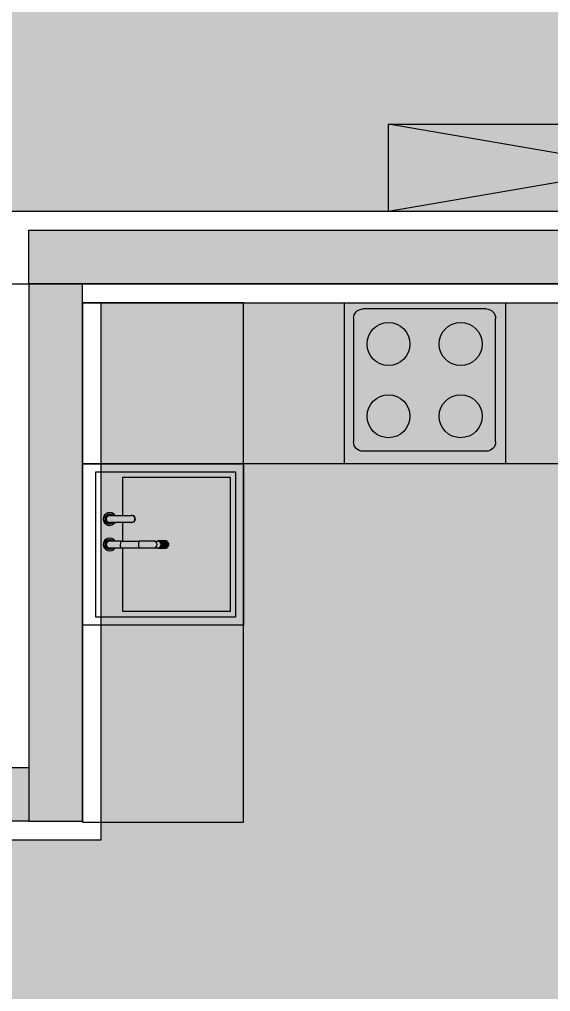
# Model space of a CAD drawing. Header units: millimetres. Extents: x 475206255 to 476720147, y 4620882299 to 4621447368.
# Drawn here: x 475236997 to 475238976, y 4621099982 to 4621103601 of the extents above; entities that cross this region are included whole.
import ezdxf

# ---------------------------------------------------------------- set-up
doc = ezdxf.new("R2010")
doc.units = ezdxf.units.MM
doc.header["$MEASUREMENT"] = 0
doc.linetypes.add('ACAD_ISO02W100', pattern=[7.5, 6, -1.5])
for name, color, linetype, lineweight in [('2D Drafting - General_Pen_No__250_Pen_No__7_Pen_No__250', 7, 'Continuous', 0), ('2D Drafting - General_Pen_No__250_Pen_No__7_Pen_No__7', 7, 'Continuous', 0), ('G-Anno-Nplt_Pen_No__151', 151, 'Continuous', 0), ('G-Anno-Nplt_Pen_No__4', 7, 'Continuous', 0), ('New_--------AVEJI_UDZRAVI_Pen_No__7', 7, 'Continuous', 0), ('New_0_Pen_No__7', 7, 'Continuous', 0), ('zoma_Pen_No__142', 142, 'Continuous', 0), ('zoma_Pen_No__5_Pen_No__5', 5, 'Continuous', 0)]:
    doc.layers.add(name, color=color, linetype=linetype, lineweight=lineweight)
doc.layers.add('New_--aveji_Pen_No__251', color=7, linetype='Continuous', lineweight=0, true_color=0x656565)
doc.layers.add('zoma', color=7, linetype='Continuous')
doc.styles.add('GENERATED_STYLE_2', font='arial.ttf')
doc.dimstyles.new('GENERATED_STYLE__3', dxfattribs={"dimtxt": 200, "dimasz": 64.421331, "dimexe": 0.18, "dimexo": 3, "dimgap": 0, "dimtad": 1, "dimtih": 1, "dimtoh": 1, "dimlfac": 0.001, "dimzin": 0, "dimdsep": 46, "dimtxsty": 'GENERATED_STYLE_2', "dimblk": 'ARROWHEAD_2', "dimblk1": 'ARROWHEAD_2', "dimblk2": 'ARROWHEAD_2', "dimcen": 0.09, "dimclrd": 142, "dimclre": 142, "dimclrt": 142, "dimadec": 0, "dimazin": 0, "dimtfac": 1, "dimtdec": 4, "dimtmove": 0, "dimatfit": 3, "dimfxl": 1, "dimtolj": 1, "dimtzin": 0, "dimarcsym": 0})
doc.dimstyles.new('GENERATED_STYLE__9', dxfattribs={"dimtxt": 200, "dimasz": 64.421331, "dimexe": 0.18, "dimexo": 3, "dimgap": 0, "dimtad": 1, "dimlfac": 0.001, "dimzin": 0, "dimdsep": 46, "dimtxsty": 'GENERATED_STYLE_2', "dimblk": 'ARROWHEAD_2', "dimblk1": 'ARROWHEAD_2', "dimblk2": 'ARROWHEAD_2', "dimcen": 0.09, "dimclrd": 142, "dimclre": 142, "dimclrt": 142, "dimadec": 0, "dimazin": 0, "dimtfac": 1, "dimtdec": 4, "dimtmove": 0, "dimatfit": 3, "dimfxl": 1, "dimtolj": 1, "dimtzin": 0, "dimarcsym": 0})

# ---------------------------------------------------------------- blocks, each defined once
blk = doc.blocks.new('*D203', base_point=(475826095.8, 4621095193.2))
at = {"layer": 'zoma_Pen_No__142', "color": 142, "linetype": 'Continuous', "lineweight": 0, "transparency": 16777216}
for p, q in [((475299428.3, 4621110216.4), (475299428.3, 4621110257.9)), ((475299491.9, 4621110216.4), (475299364.8, 4621110216.4)), ((475299470.7, 4621110192), (475299386, 4621110240.9)), ((475299428.3, 4621095016.4), (475299428.3, 4621110216.4)), ((475299491.9, 4621095016.4), (475299364.8, 4621095016.4)), ((475299386, 4621095040.9), (475299470.7, 4621094992)), ((475299428.3, 4621094975), (475299428.3, 4621095016.4))]:
    blk.add_line(p, q, dxfattribs=at)
at = {"layer": 'zoma_Pen_No__142', "color": 142, "lineweight": 0, "transparency": 16777216, "insert": (475299388.3, 4621102273.2), "char_height": 200, "attachment_point": 7, "rotation": 90, "style": 'GENERATED_STYLE_2'}
blk.add_mtext('\\A1;{\\pql;\\fArial|b0|i0|c204|p0;\\W1.000000;15.20}', dxfattribs=at)
blk = doc.blocks.new('ARROWHEAD_2')
at = {"color": 0, "linetype": 'Continuous', "lineweight": 0}
for p, q in [((-0.378, -0.655), (0.378, 0.655)), ((0, 0), (-1, 0))]:
    blk.add_line(p, q, dxfattribs=at)
blk = doc.blocks.new('*D207', base_point=(475826095.8, 4621095193.2))
at = {"layer": 'zoma_Pen_No__142', "color": 142, "linetype": 'Continuous', "lineweight": 0, "transparency": 16777216}
for p, q in [((475298596.8, 4621102440.9), (475298681.6, 4621102392)), ((475298702.8, 4621102416.4), (475298575.6, 4621102416.4)), ((475298639.2, 4621099816.4), (475298639.2, 4621102416.4)), ((475298596.8, 4621099840.9), (475298681.6, 4621099792)), ((475298702.8, 4621099816.4), (475298575.6, 4621099816.4))]:
    blk.add_line(p, q, dxfattribs=at)
at = {"layer": 'zoma_Pen_No__142', "color": 142, "lineweight": 0, "transparency": 16777216, "char_height": 200, "attachment_point": 7, "rotation": 90, "style": 'GENERATED_STYLE_2'}
for s, insert in [('\\A1;{\\pql;\\fArial|b0|i0|c204|p0;\\W1.000000;0.40}', (475298599.2, 4621101858.1)), ('\\A1;{\\pql;\\fArial|b0|i0|c204|p0;\\W1.000000;2.60}', (475298599.2, 4621100849.5))]:
    blk.add_mtext(s, dxfattribs=dict(at, insert=insert))
blk = doc.blocks.new('*D208', base_point=(475826095.8, 4621095193.2))
at = {"layer": 'zoma_Pen_No__142', "color": 142, "linetype": 'Continuous', "lineweight": 0, "transparency": 16777216}
for p, q in [((475298596.8, 4621102840.9), (475298681.6, 4621102792)), ((475298702.8, 4621102816.4), (475298575.6, 4621102816.4)), ((475298639.2, 4621102416.4), (475298639.2, 4621102816.4)), ((475298596.8, 4621102440.9), (475298681.6, 4621102392)), ((475298702.8, 4621102416.4), (475298575.6, 4621102416.4))]:
    blk.add_line(p, q, dxfattribs=at)
blk = doc.blocks.new('*D209', base_point=(475826095.8, 4621095193.2))
at = {"layer": 'zoma_Pen_No__142', "color": 142, "linetype": 'Continuous', "lineweight": 0, "transparency": 16777216}
for p, q in [((475298596.8, 4621103240.4), (475298681.6, 4621103191.5)), ((475298702.8, 4621103215.9), (475298575.6, 4621103215.9)), ((475298639.2, 4621102816.4), (475298639.2, 4621103215.9)), ((475298596.8, 4621102840.9), (475298681.6, 4621102792)), ((475298702.8, 4621102816.4), (475298575.6, 4621102816.4))]:
    blk.add_line(p, q, dxfattribs=at)
blk = doc.blocks.new('*D1274', base_point=(475826095.8, 4621095193.2))
at = {"layer": 'zoma_Pen_No__142', "color": 142, "linetype": 'Continuous', "lineweight": 0, "transparency": 16777216}
for p, q in [((475233619.4, 4621111169.1), (475233619.4, 4621111296.2)), ((475240119.4, 4621111169.1), (475240119.4, 4621111296.2)), ((475233643.8, 4621111275), (475233594.9, 4621111190.3)), ((475240143.8, 4621111275), (475240094.9, 4621111190.3)), ((475233619.4, 4621111232.6), (475240119.4, 4621111232.6))]:
    blk.add_line(p, q, dxfattribs=at)
at = {"layer": 'zoma_Pen_No__142', "color": 142, "lineweight": 0, "transparency": 16777216, "char_height": 200, "attachment_point": 7, "style": 'GENERATED_STYLE_2'}
for s, insert in [('\\A1;{\\pql;\\fArial|b0|i0|c204|p0;\\W1.000000;6.50}', (475236602.4, 4621111272.6)), ('\\A1;{\\pql;\\fArial|b0|i0|c204|p0;\\W1.000000;0.40}', (475239561, 4621111272.6))]:
    blk.add_mtext(s, dxfattribs=dict(at, insert=insert))
blk = doc.blocks.new('*D1332', base_point=(475826095.8, 4621095193.2))
at = {"layer": 'zoma_Pen_No__142', "color": 142, "linetype": 'Continuous', "lineweight": 0, "transparency": 16777216}
for p, q in [((475233619.4, 4621160358.8), (475233619.4, 4621160486)), ((475240119.4, 4621160358.8), (475240119.4, 4621160486)), ((475233643.8, 4621160464.8), (475233594.9, 4621160380)), ((475240143.8, 4621160464.8), (475240094.9, 4621160380)), ((475233619.4, 4621160422.4), (475240119.4, 4621160422.4))]:
    blk.add_line(p, q, dxfattribs=at)
at = {"layer": 'zoma_Pen_No__142', "color": 142, "lineweight": 0, "transparency": 16777216, "char_height": 200, "attachment_point": 7, "style": 'GENERATED_STYLE_2'}
for s, insert in [('\\A1;{\\pql;\\fArial|b0|i0|c204|p0;\\W1.000000;6.50}', (475236602.4, 4621160462.4)), ('\\A1;{\\pql;\\fArial|b0|i0|c204|p0;\\W1.000000;0.40}', (475239561, 4621160462.4))]:
    blk.add_mtext(s, dxfattribs=dict(at, insert=insert))
blk = doc.blocks.new('*D1356', base_point=(475826095.8, 4621095193.2))
at = {"layer": 'zoma_Pen_No__142', "color": 142, "linetype": 'Continuous', "lineweight": 0, "transparency": 16777216}
for p, q in [((475233643.8, 4621141919.8), (475233594.9, 4621141835.1)), ((475233619.4, 4621141813.9), (475233619.4, 4621141941)), ((475240143.8, 4621141919.8), (475240094.9, 4621141835.1)), ((475240119.4, 4621141813.9), (475240119.4, 4621141941)), ((475233619.4, 4621141877.4), (475240119.4, 4621141877.4))]:
    blk.add_line(p, q, dxfattribs=at)
at = {"layer": 'zoma_Pen_No__142', "color": 142, "lineweight": 0, "transparency": 16777216, "char_height": 200, "attachment_point": 7, "style": 'GENERATED_STYLE_2'}
for s, insert in [('\\A1;{\\pql;\\fArial|b0|i0|c204|p0;\\W1.000000;6.50}', (475236602.4, 4621141917.4)), ('\\A1;{\\pql;\\fArial|b0|i0|c204|p0;\\W1.000000;0.40}', (475239561, 4621141917.4))]:
    blk.add_mtext(s, dxfattribs=dict(at, insert=insert))
blk = doc.blocks.new('*D1391', base_point=(475826095.8, 4621095193.2))
at = {"layer": 'zoma_Pen_No__142', "color": 142, "linetype": 'Continuous', "lineweight": 0, "transparency": 16777216}
for p, q in [((475233643.8, 4621209841.4), (475233594.9, 4621209756.6)), ((475233619.4, 4621209735.5), (475233619.4, 4621209862.6)), ((475240143.8, 4621209841.4), (475240094.9, 4621209756.6)), ((475240119.4, 4621209735.5), (475240119.4, 4621209862.6)), ((475233619.4, 4621209799), (475240119.4, 4621209799))]:
    blk.add_line(p, q, dxfattribs=at)
at = {"layer": 'zoma_Pen_No__142', "color": 142, "lineweight": 0, "transparency": 16777216, "char_height": 200, "attachment_point": 7, "style": 'GENERATED_STYLE_2'}
for s, insert in [('\\A1;{\\pql;\\fArial|b0|i0|c204|p0;\\W1.000000;6.50}', (475236602.4, 4621209839)), ('\\A1;{\\pql;\\fArial|b0|i0|c204|p0;\\W1.000000;0.40}', (475239561, 4621209839))]:
    blk.add_mtext(s, dxfattribs=dict(at, insert=insert))
blk = doc.blocks.new('*D1415', base_point=(475826095.8, 4621095193.2))
at = {"layer": 'zoma_Pen_No__142', "color": 142, "linetype": 'Continuous', "lineweight": 0, "transparency": 16777216}
for p, q in [((475233619.4, 4621191190.5), (475233619.4, 4621191317.7)), ((475240119.4, 4621191190.5), (475240119.4, 4621191317.7)), ((475233643.8, 4621191296.5), (475233594.9, 4621191211.7)), ((475240143.8, 4621191296.5), (475240094.9, 4621191211.7)), ((475233619.4, 4621191254.1), (475240119.4, 4621191254.1))]:
    blk.add_line(p, q, dxfattribs=at)
at = {"layer": 'zoma_Pen_No__142', "color": 142, "lineweight": 0, "transparency": 16777216, "char_height": 200, "attachment_point": 7, "style": 'GENERATED_STYLE_2'}
for s, insert in [('\\A1;{\\pql;\\fArial|b0|i0|c204|p0;\\W1.000000;6.50}', (475236602.4, 4621191294.1)), ('\\A1;{\\pql;\\fArial|b0|i0|c204|p0;\\W1.000000;0.40}', (475239561, 4621191294.1))]:
    blk.add_mtext(s, dxfattribs=dict(at, insert=insert))
blk = doc.blocks.new('*D1449', base_point=(475826095.8, 4621095193.2))
at = {"layer": 'zoma_Pen_No__142', "color": 142, "linetype": 'Continuous', "lineweight": 0, "transparency": 16777216}
for p, q in [((475233619.4, 4621258925.2), (475233619.4, 4621259052.4)), ((475240119.4, 4621258925.2), (475240119.4, 4621259052.4)), ((475233643.8, 4621259031.2), (475233594.9, 4621258946.4)), ((475240143.8, 4621259031.2), (475240094.9, 4621258946.4)), ((475233619.4, 4621258988.8), (475240119.4, 4621258988.8))]:
    blk.add_line(p, q, dxfattribs=at)
at = {"layer": 'zoma_Pen_No__142', "color": 142, "lineweight": 0, "transparency": 16777216, "char_height": 200, "attachment_point": 7, "style": 'GENERATED_STYLE_2'}
for s, insert in [('\\A1;{\\pql;\\fArial|b0|i0|c204|p0;\\W1.000000;6.50}', (475236602.4, 4621259028.8)), ('\\A1;{\\pql;\\fArial|b0|i0|c204|p0;\\W1.000000;0.40}', (475239561, 4621259028.8))]:
    blk.add_mtext(s, dxfattribs=dict(at, insert=insert))
blk = doc.blocks.new('*D1473', base_point=(475826095.8, 4621095193.2))
at = {"layer": 'zoma_Pen_No__142', "color": 142, "linetype": 'Continuous', "lineweight": 0, "transparency": 16777216}
for p, q in [((475233643.8, 4621240486.2), (475233594.9, 4621240401.5)), ((475233619.4, 4621240380.3), (475233619.4, 4621240507.4)), ((475240143.8, 4621240486.2), (475240094.9, 4621240401.5)), ((475240119.4, 4621240380.3), (475240119.4, 4621240507.4)), ((475233619.4, 4621240443.8), (475240119.4, 4621240443.8))]:
    blk.add_line(p, q, dxfattribs=at)
at = {"layer": 'zoma_Pen_No__142', "color": 142, "lineweight": 0, "transparency": 16777216, "char_height": 200, "attachment_point": 7, "style": 'GENERATED_STYLE_2'}
for s, insert in [('\\A1;{\\pql;\\fArial|b0|i0|c204|p0;\\W1.000000;6.50}', (475236602.4, 4621240483.8)), ('\\A1;{\\pql;\\fArial|b0|i0|c204|p0;\\W1.000000;0.40}', (475239561, 4621240483.8))]:
    blk.add_mtext(s, dxfattribs=dict(at, insert=insert))

msp = doc.modelspace()

# ---------------------------------------------------------------- hatches: boundary and pattern name
at = {"layer": '2D Drafting - General_Pen_No__250_Pen_No__7_Pen_No__7', "linetype": 'Continuous', "lineweight": 0}
for points in [[(475240131.911, 4621102816.431), (475240131.911, 4621102616.431), (475237031.911, 4621102616.431), (475237031.911, 4621102816.431)], [(475237031.911, 4621102616.431), (475237031.911, 4621100616.431), (475237231.911, 4621100616.431), (475237231.911, 4621102616.431)], [(475233431.911, 4621100816.431), (475237031.911, 4621100816.431), (475237031.911, 4621100616.431), (475233431.911, 4621100616.431)]]:
    msp.add_hatch(color=7, dxfattribs=at).paths.add_polyline_path(points)
at = {"layer": 'G-Anno-Nplt_Pen_No__151', "linetype": 'Continuous', "lineweight": 0, "true_color": 0x1f2f3f}
for points in [[(475233501.911, 4621100886.431), (475233501.911, 4621101756.243), (475233901.911, 4621101756.243), (475233901.911, 4621102586.431), (475233701.911, 4621102586.431), (475233701.911, 4621102886.431), (475233501.911, 4621102886.431), (475233501.911, 4621103470.634), (475233501.911, 4621103976.619), (475233501.911, 4621109746.431), (475233701.911, 4621109746.431), (475233701.911, 4621109946.431), (475240061.911, 4621109946.431), (475240061.911, 4621109746.431), (475240061.911, 4621106879.596), (475240131.911, 4621106879.596), (475240131.911, 4621105126.807), (475239731.911, 4621105126.807), (475239731.911, 4621104366.789), (475240261.911, 4621104366.789), (475240261.911, 4621102886.431), (475236961.911, 4621102886.431), (475236961.911, 4621100886.431)], [(475233501.91, 4621095486.431), (475233501.91, 4621100546.431), (475237301.911, 4621100546.431), (475237301.911, 4621102546.431), (475239471.723, 4621102546.431), (475239471.723, 4621102146.431), (475240301.911, 4621102146.431), (475240301.911, 4621102346.431), (475240601.911, 4621102346.431), (475240601.911, 4621102906.356), (475242561.911, 4621102906.356), (475242561.911, 4621102316.168), (475242961.911, 4621102316.168), (475242961.911, 4621101569.883), (475243031.911, 4621101569.883), (475243031.911, 4621099224.938), (475242961.911, 4621099224.938), (475242961.911, 4621095286.438), (475240601.911, 4621095286.438), (475240601.911, 4621095486.431), (475240061.911, 4621095486.431), (475240061.911, 4621095286.438), (475233701.911, 4621095286.438), (475233701.911, 4621095486.431)]]:
    msp.add_hatch(color=169, dxfattribs=at).paths.add_polyline_path(points)

# ---------------------------------------------------------------- linework, layer by layer
at = {"layer": '2D Drafting - General_Pen_No__250_Pen_No__7_Pen_No__250', "color": 7, "linetype": 'Continuous', "lineweight": 0, "flags": 128}
msp.add_lwpolyline([(475237031.911, 4621102616.431), (475237031.911, 4621100616.431), (475237231.911, 4621100616.431), (475237231.911, 4621102616.431)], close=True, dxfattribs=at)
at = {"layer": '2D Drafting - General_Pen_No__250_Pen_No__7_Pen_No__7', "color": 7, "linetype": 'Continuous', "lineweight": 0, "flags": 128}
for points in [[(475240131.911, 4621102816.431), (475240131.911, 4621102616.431), (475237031.911, 4621102616.431), (475237031.911, 4621102816.431)], [(475233431.911, 4621100816.431), (475237031.911, 4621100816.431), (475237031.911, 4621100616.431), (475233431.911, 4621100616.431)]]:
    msp.add_lwpolyline(points, close=True, dxfattribs=at)
at = {"layer": 'G-Anno-Nplt_Pen_No__4', "color": 7, "linetype": 'Continuous', "lineweight": 0, "flags": 128}
for points in [[(475233501.911, 4621100886.431), (475233501.911, 4621101756.243), (475233901.911, 4621101756.243), (475233901.911, 4621102586.431), (475233701.911, 4621102586.431), (475233701.911, 4621102886.431), (475233501.911, 4621102886.431), (475233501.911, 4621103470.634), (475233501.911, 4621103976.619), (475233501.911, 4621109746.431), (475233701.911, 4621109746.431), (475233701.911, 4621109946.431), (475240061.911, 4621109946.431), (475240061.911, 4621109746.431), (475240061.911, 4621106879.596), (475240131.911, 4621106879.596), (475240131.911, 4621105126.807), (475239731.911, 4621105126.807), (475239731.911, 4621104366.789), (475240261.911, 4621104366.789), (475240261.911, 4621102886.431), (475236961.911, 4621102886.431), (475236961.911, 4621100886.431)], [(475233501.91, 4621095486.431), (475233501.91, 4621100546.431), (475237301.911, 4621100546.431), (475237301.911, 4621102546.431), (475239471.723, 4621102546.431), (475239471.723, 4621102146.431), (475240301.911, 4621102146.431), (475240301.911, 4621102346.431), (475240601.911, 4621102346.431), (475240601.911, 4621102906.356), (475242561.911, 4621102906.356), (475242561.911, 4621102316.168), (475242961.911, 4621102316.168), (475242961.911, 4621101569.883), (475243031.911, 4621101569.883), (475243031.911, 4621099224.938), (475242961.911, 4621099224.938), (475242961.911, 4621095286.438), (475240601.911, 4621095286.438), (475240601.911, 4621095486.431), (475240061.911, 4621095486.431), (475240061.911, 4621095286.438), (475233701.911, 4621095286.438), (475233701.911, 4621095486.431)]]:
    msp.add_lwpolyline(points, close=True, dxfattribs=at)
at = {"layer": 'New_--------AVEJI_UDZRAVI_Pen_No__7', "color": 7, "linetype": 'Continuous', "lineweight": 0}
for p, q in [((475238735.965, 4621102523.094), (475238276.697, 4621102523.094)), ((475238241.488, 4621102487.92), (475238241.487, 4621102028.652)), ((475238771.139, 4621102028.651), (475238771.139, 4621102487.919)), ((475238735.964, 4621101993.477), (475238276.696, 4621101993.477)), ((475237231.91, 4621101346.432), (475237231.911, 4621101946.432)), ((475237231.911, 4621101946.432), (475237831.911, 4621101946.432)), ((475237831.911, 4621101946.432), (475237831.91, 4621101346.432)), ((475237831.91, 4621101346.432), (475237231.91, 4621101346.432))]:
    msp.add_line(p, q, dxfattribs=at)
for points in [[(475237231.911, 4621101946.431), (475237231.911, 4621102546.431), (475239804.654, 4621102546.431), (475239804.654, 4621101946.431)], [(475237831.911, 4621102546.431), (475237231.911, 4621102546.431), (475237231.911, 4621100612.424), (475237831.911, 4621100612.424)], [(475238808.09, 4621102546.431), (475238808.09, 4621101946.431), (475238208.09, 4621101946.431), (475238208.09, 4621102546.431)]]:
    msp.add_lwpolyline(points, close=True, dxfattribs=at)
for centre in [(475238371.87, 4621102392.746), (475238640.756, 4621102392.745), (475238371.87, 4621102123.826), (475238640.756, 4621102123.826)]:
    msp.add_circle(centre, 80, dxfattribs=at)
for points in [[(475238241.488, 4621102487.92), (475238241.488, 4621102507.35), (475238257.266, 4621102523.094), (475238276.662, 4621102523.094)], [(475238735.965, 4621102523.094), (475238755.395, 4621102523.094), (475238771.139, 4621102507.35), (475238771.139, 4621102487.919)], [(475238276.696, 4621101993.477), (475238257.266, 4621101993.477), (475238241.487, 4621102009.222), (475238241.487, 4621102028.652)], [(475238771.139, 4621102028.651), (475238771.139, 4621102009.221), (475238755.394, 4621101993.477), (475238735.964, 4621101993.477)]]:
    msp.add_open_spline(points, degree=3, dxfattribs=at)
at = {"layer": 'New_--aveji_Pen_No__251', "color": 251, "linetype": 'Continuous', "lineweight": 0, "true_color": 0x656565}
for p, q in [((475237333.21, 4621101754.363), (475237414.676, 4621101754.363)), ((475237416.1, 4621101754.363), (475237414.676, 4621101754.363)), ((475237414.676, 4621101728.604), (475237333.21, 4621101728.604)), ((475237381.646, 4621101659.292), (475237381.646, 4621101728.604)), ((475237414.676, 4621101728.604), (475237416.1, 4621101728.604)), ((475237375.681, 4621101659.292), (475237333.21, 4621101659.292)), ((475237333.21, 4621101633.533), (475237375.681, 4621101633.533)), ((475237375.681, 4621101659.292), (475237443.722, 4621101659.292)), ((475237375.681, 4621101633.533), (475237443.722, 4621101633.533)), ((475237498.843, 4621101659.292), (475237443.722, 4621101659.292)), ((475237443.722, 4621101633.533), (475237498.843, 4621101633.533)), ((475237498.843, 4621101659.292), (475237513.563, 4621101659.292)), ((475237498.843, 4621101633.533), (475237513.563, 4621101633.533)), ((475237518.098, 4621101632.212), (475237514.277, 4621101632.212)), ((475237518.106, 4621101632.208), (475237514.279, 4621101632.208)), ((475237514.283, 4621101660.618), (475237538.246, 4621101660.618)), ((475237518.107, 4621101632.208), (475237542.07, 4621101632.208)), ((475237542.073, 4621101660.617), (475237518.11, 4621101660.617)), ((475237543.227, 4621101632.469), (475237519.259, 4621101632.469)), ((475237543.226, 4621101632.466), (475237519.263, 4621101632.466)), ((475237519.266, 4621101660.359), (475237543.229, 4621101660.359)), ((475237522.799, 4621101634.111), (475237546.762, 4621101634.111)), ((475237546.765, 4621101658.713), (475237522.801, 4621101658.713)), ((475237548.958, 4621101655.405), (475237523.307, 4621101655.405)), ((475237548.958, 4621101637.421), (475237523.307, 4621101637.421)), ((475237547.742, 4621101634.849), (475237523.774, 4621101634.849)), ((475237547.742, 4621101634.847), (475237523.779, 4621101634.847)), ((475237523.781, 4621101657.977), (475237547.744, 4621101657.977)), ((475237551.411, 4621101651.279), (475237525.76, 4621101651.279)), ((475237551.411, 4621101641.546), (475237525.76, 4621101641.546)), ((475237526.485, 4621101637.888), (475237550.448, 4621101637.888)), ((475237550.45, 4621101654.935), (475237526.487, 4621101654.935)), ((475237552.273, 4621101646.413), (475237526.622, 4621101646.413)), ((475237551.103, 4621101638.99), (475237527.135, 4621101638.99)), ((475237551.103, 4621101638.989), (475237527.14, 4621101638.989)), ((475237527.142, 4621101653.834), (475237551.105, 4621101653.834)), ((475237528.605, 4621101642.962), (475237552.568, 4621101642.962)), ((475237552.569, 4621101649.86), (475237528.606, 4621101649.86)), ((475237552.798, 4621101644.261), (475237528.835, 4621101644.261)), ((475237528.836, 4621101648.562), (475237552.799, 4621101648.562))]:
    msp.add_line(p, q, dxfattribs=at)
at = {"layer": 'New_--aveji_Pen_No__251', "color": 251, "linetype": 'ACAD_ISO02W100', "lineweight": 0, "true_color": 0x656565}
for points in [[(475237831.91, 4621101946.432), (475237231.91, 4621101946.432)], [(475237831.91, 4621101346.432), (475237231.91, 4621101346.432)]]:
    msp.add_lwpolyline(points, dxfattribs=at)
at = {"layer": 'New_--aveji_Pen_No__251', "color": 251, "linetype": 'Continuous', "lineweight": 0, "true_color": 0x656565}
msp.add_lwpolyline([(475237281.91, 4621101916.489), (475237801.91, 4621101916.489), (475237801.91, 4621101376.374), (475237281.91, 4621101376.374)], close=True, dxfattribs=at)
msp.add_lwpolyline([(475237381.646, 4621101754.363), (475237381.646, 4621101896.489), (475237781.91, 4621101896.489), (475237781.91, 4621101396.374), (475237381.646, 4621101396.374), (475237381.646, 4621101633.533)], dxfattribs=at)
for centre, radius, start, end in [((475237333.21, 4621101741.484), 23.813, 32.741884, 180.00002), ((475237333.21, 4621101741.484), 23.813, 180.00002, 327.258157), ((475237333.21, 4621101741.484), 23.805, 32.75511, 180.00002), ((475237333.21, 4621101741.484), 23.805, 180.00002, 327.244931), ((475237333.21, 4621101741.484), 23.778, 32.796751, 180.00002), ((475237333.21, 4621101741.484), 23.778, 180.00002, 327.20329), ((475237333.21, 4621101741.484), 23.724, 32.880375, 180.00002), ((475237333.21, 4621101741.484), 23.724, 180.00002, 327.119665), ((475237333.21, 4621101741.484), 23.635, 33.020131, 180.00002), ((475237333.21, 4621101741.484), 23.635, 180.000021, 326.979909), ((475237333.21, 4621101741.484), 23.146, 33.811217, 180.00002), ((475237333.21, 4621101741.484), 23.146, 180.00002, 326.188824), ((475237333.21, 4621101741.484), 17.327, 48.016927, 180.000021), ((475237333.21, 4621101741.484), 17.327, 180.00002, 311.983113), ((475237333.21, 4621101741.484), 16.761, 50.211096, 180.000021), ((475237333.21, 4621101741.484), 16.761, 180.000019, 309.788945), ((475237333.21, 4621101741.484), 16.55, 51.097189, 180.00002), ((475237333.21, 4621101741.484), 16.55, 180.000021, 308.90285), ((475237333.21, 4621101741.484), 16.328, 52.073608, 180.00002), ((475237333.21, 4621101741.484), 16.328, 180.000021, 307.926431), ((475237333.21, 4621101741.484), 15.483, 56.287762, 180.000019), ((475237333.21, 4621101741.484), 15.483, 180.00002, 303.712279), ((475237333.21, 4621101741.484), 13.402, 73.949128, 180.00002), ((475237333.21, 4621101741.484), 13.402, 180.00002, 286.050914), ((475237333.21, 4621101741.484), 12.88, 90.000022, 270.00002), ((475237333.21, 4621101646.413), 23.813, 32.741884, 180.00002), ((475237333.21, 4621101646.413), 23.805, 32.75511, 180.00002), ((475237333.21, 4621101646.413), 23.778, 32.796751, 180.00002), ((475237333.21, 4621101646.413), 23.724, 32.880376, 180.00002), ((475237333.21, 4621101646.413), 23.635, 33.020131, 180.00002), ((475237333.21, 4621101646.413), 23.146, 33.811217, 180.00002), ((475237333.21, 4621101646.413), 23.813, 180.00002, 327.258157), ((475237333.21, 4621101646.413), 23.805, 180.00002, 327.244931), ((475237333.21, 4621101646.413), 23.778, 180.00002, 327.20329), ((475237333.21, 4621101646.413), 23.724, 180.00002, 327.119665), ((475237333.21, 4621101646.413), 23.635, 180.000019, 326.97991), ((475237333.21, 4621101646.413), 23.146, 180.00002, 326.188824), ((475237333.21, 4621101646.413), 17.327, 48.016929, 180.000021), ((475237333.21, 4621101646.413), 17.327, 180.000019, 311.983112), ((475237333.21, 4621101646.413), 16.761, 50.211096, 180.000021), ((475237333.21, 4621101646.413), 16.761, 180.000019, 309.788945), ((475237333.21, 4621101646.413), 16.55, 51.097189, 180.00002), ((475237333.21, 4621101646.413), 16.55, 180.00002, 308.902852), ((475237333.21, 4621101646.413), 16.328, 52.073607, 180.00002), ((475237333.21, 4621101646.413), 16.328, 180.000021, 307.926431), ((475237333.21, 4621101646.413), 15.483, 56.287761, 180.00002), ((475237333.21, 4621101646.413), 15.483, 180.000019, 303.712281), ((475237333.21, 4621101646.413), 13.402, 73.949128, 180.00002), ((475237333.21, 4621101646.413), 13.402, 180.00002, 286.050914), ((475237333.21, 4621101646.413), 12.88, 90.000021, 180.000019), ((475237333.21, 4621101646.413), 12.88, 180.000021, 270.000021)]:
    msp.add_arc(centre, radius, start, end, dxfattribs=at)
for centre, major_axis, ratio, start_param, end_param in [((475237414.676, 4621101741.484), (0, 12.88), 0.98480799, 3.14159259, 6.28318532), ((475237416.1, 4621101741.484), (0, 12.88), 0.98480506, 3.14159243, 6.28318509), ((475237375.681, 4621101646.413), (0, 12.88), 0.23905575, 0.00000006, 1.57079633), ((475237375.681, 4621101646.413), (0, 12.88), 0.23905575, 1.57079633, 3.14159271), ((475237443.722, 4621101646.413), (0, 12.88), 0.23905575, 6.28318507, 7.85398163), ((475237443.722, 4621101646.413), (0, 12.88), 0.23905575, 1.57079633, 3.14159271), ((475237498.843, 4621101646.413), (0, 12.88), 0.88988826, 4.71238898, 6.28318531), ((475237498.843, 4621101646.413), (0, 12.88), 0.88988826, 3.14159267, 4.71238898), ((475237515.605, 4621101646.413), (0, 13.515), 0.88988826, 0.08069143, 0.30793908), ((475237515.605, 4621101646.413), (0, 13.515), 0.88988826, 2.83365359, 3.06057562), ((475237516.195, 4621101646.413), (0, 14.367), 0.88988826, 2.8990159, 2.99122137), ((475237516.195, 4621101646.413), (0, 14.367), 0.88988826, 0.15012236, 0.24232781), ((475237513.563, 4621101646.413), (0, 12.88), 0.88988826, 4.71238898, 6.28318531), ((475237513.563, 4621101646.413), (0, 12.88), 0.88988826, 3.14159259, 4.71238898), ((475237515.388, 4621101646.413), (0, 12.82), 0.88988826, 3.09068451, 3.13000646), ((475237515.388, 4621101646.413), (0, 12.82), 0.88988826, 0.01153518, 0.05090817), ((475237515.388, 4621101646.413), (0, 12.82), 0.88988826, 5.90202136, 6.27159918), ((475237515.388, 4621101646.413), (0, 12.82), 0.88988826, 3.15312769, 3.52270557), ((475237515.605, 4621101646.413), (0, 13.515), 0.88988826, 3.22228408, 3.45327474), ((475237515.605, 4621101646.413), (0, 13.515), 0.88988826, 5.97117764, 6.20216828), ((475237516.195, 4621101646.413), (0, 14.367), 0.88988826, 3.29171498, 3.38392044), ((475237516.195, 4621101646.413), (0, 14.367), 0.88988826, 6.04060858, 6.13281399), ((475237515.388, 4621101646.413), (0, 12.82), 0.88988826, 3.54582678, 3.91540464), ((475237515.388, 4621101646.413), (0, 12.82), 0.88988826, 5.50932229, 5.87890013), ((475237515.605, 4621101646.413), (0, 13.515), 0.88988826, 3.61498315, 3.84597379), ((475237515.605, 4621101646.413), (0, 13.515), 0.88988826, 5.57847855, 5.80946922), ((475237516.195, 4621101646.413), (0, 14.367), 0.88988826, 3.68441407, 3.77661956), ((475237516.195, 4621101646.413), (0, 14.367), 0.88988826, 5.64790952, 5.74011495), ((475237515.388, 4621101646.413), (0, 12.82), 0.88988826, 3.93852589, 4.30810372), ((475237515.388, 4621101646.413), (0, 12.82), 0.88988826, 5.1166232, 5.48620103), ((475237515.605, 4621101646.413), (0, 13.515), 0.88988826, 4.00768224, 4.23867289), ((475237515.605, 4621101646.413), (0, 13.515), 0.88988826, 5.18577946, 5.41677015), ((475237515.388, 4621101646.413), (0, 12.82), 0.88988826, 4.72392409, 5.0935019), ((475237515.388, 4621101646.413), (0, 12.82), 0.88988826, 4.331225, 4.70080283), ((475237516.195, 4621101646.413), (0, 14.367), 0.88988826, 4.0771132, 4.16931861), ((475237516.195, 4621101646.413), (0, 14.367), 0.88988826, 5.25521041, 5.34741586), ((475237515.605, 4621101646.413), (0, 13.515), 0.88988826, 4.40038131, 4.63137199), ((475237515.605, 4621101646.413), (0, 13.515), 0.88988826, 4.79308039, 5.02407106), ((475237516.195, 4621101646.413), (0, 14.367), 0.88988826, 4.46981226, 4.5620177), ((475237516.195, 4621101646.413), (0, 14.367), 0.88988826, 4.86251133, 4.95471677), ((475237540.158, 4621101646.413), (0, 14.367), 0.88988826, 3.29171498, 3.38392044), ((475237540.158, 4621101646.413), (0, 14.367), 0.88988826, 6.04060858, 6.13281406), ((475237540.158, 4621101646.413), (0, 14.367), 0.88988826, 3.68441407, 3.7766195), ((475237540.158, 4621101646.413), (0, 14.367), 0.88988826, 5.64790952, 5.74011495), ((475237542.788, 4621101646.413), (0, 11.65), 0.88988826, 3.76046563, 3.84980682), ((475237542.788, 4621101646.413), (0, 11.65), 0.88988826, 5.57467637, 5.66419212), ((475237540.158, 4621101646.413), (0, 14.367), 0.88988826, 4.07711315, 4.16931861), ((475237540.158, 4621101646.413), (0, 14.367), 0.88988826, 5.25521041, 5.34741586), ((475237542.788, 4621101646.413), (0, 11.65), 0.88988826, 4.10641306, 5.31802189), ((475237540.158, 4621101646.413), (0, 14.367), 0.88988826, 4.46981225, 4.5620177), ((475237540.158, 4621101646.413), (0, 14.367), 0.88988826, 4.86251134, 4.95471679)]:
    msp.add_ellipse(centre, major_axis=major_axis, ratio=ratio, start_param=start_param, end_param=end_param, dxfattribs=at)
for points in [[(475237511.931, 4621101633.533), (475237512.309, 4621101633.188), (475237512.707, 4621101632.833), (475237513.124, 4621101632.467)], [(475237513.126, 4621101660.356), (475237512.709, 4621101659.991), (475237512.311, 4621101659.637), (475237511.933, 4621101659.292)], [(475237514.277, 4621101632.212), (475237514.391, 4621101632.463), (475237514.509, 4621101632.706), (475237514.631, 4621101632.942)], [(475237514.635, 4621101659.884), (475237514.514, 4621101660.121), (475237514.396, 4621101660.366), (475237514.283, 4621101660.618)], [(475237514.631, 4621101632.942), (475237514.842, 4621101633.165), (475237515.05, 4621101633.382), (475237515.256, 4621101633.594)], [(475237515.256, 4621101659.232), (475237515.052, 4621101659.444), (475237514.845, 4621101659.661), (475237514.635, 4621101659.884)], [(475237515.256, 4621101633.594), (475237515.27, 4621101633.623), (475237515.284, 4621101633.652), (475237515.298, 4621101633.682)], [(475237515.298, 4621101659.144), (475237515.284, 4621101659.173), (475237515.27, 4621101659.203), (475237515.256, 4621101659.232)], [(475237515.325, 4621101633.686), (475237515.39, 4621101633.656), (475237515.454, 4621101633.625), (475237515.52, 4621101633.594)], [(475237515.52, 4621101659.232), (475237515.455, 4621101659.201), (475237515.39, 4621101659.17), (475237515.325, 4621101659.139)], [(475237516.578, 4621101659.884), (475237516.213, 4621101659.661), (475237515.86, 4621101659.444), (475237515.52, 4621101659.232)], [(475237515.52, 4621101633.594), (475237515.859, 4621101633.382), (475237516.21, 4621101633.165), (475237516.574, 4621101632.941)], [(475237516.574, 4621101632.941), (475237517.062, 4621101632.704), (475237517.573, 4621101632.46), (475237518.107, 4621101632.208)], [(475237518.107, 4621101660.614), (475237517.574, 4621101660.363), (475237517.065, 4621101660.12), (475237516.578, 4621101659.884)], [(475237519.259, 4621101632.469), (475237519.263, 4621101632.84), (475237519.274, 4621101633.2), (475237519.293, 4621101633.549)], [(475237519.297, 4621101659.276), (475237519.279, 4621101659.626), (475237519.269, 4621101659.987), (475237519.266, 4621101660.359)], [(475237519.293, 4621101633.549), (475237519.405, 4621101633.878), (475237519.518, 4621101634.2), (475237519.631, 4621101634.513)], [(475237519.632, 4621101658.313), (475237519.52, 4621101658.625), (475237519.408, 4621101658.946), (475237519.297, 4621101659.276)], [(475237519.631, 4621101634.513), (475237519.633, 4621101634.563), (475237519.634, 4621101634.614), (475237519.636, 4621101634.664)], [(475237519.636, 4621101658.162), (475237519.634, 4621101658.212), (475237519.633, 4621101658.262), (475237519.632, 4621101658.313)], [(475237519.636, 4621101634.664), (475237519.715, 4621101634.651), (475237519.795, 4621101634.639), (475237519.875, 4621101634.626)], [(475237519.876, 4621101658.199), (475237519.795, 4621101658.187), (475237519.715, 4621101658.174), (475237519.636, 4621101658.162)], [(475237519.875, 4621101634.626), (475237520.265, 4621101634.547), (475237520.67, 4621101634.467), (475237521.088, 4621101634.384)], [(475237521.092, 4621101658.44), (475237520.672, 4621101658.358), (475237520.267, 4621101658.278), (475237519.876, 4621101658.199)], [(475237521.088, 4621101634.384), (475237521.633, 4621101634.296), (475237522.203, 4621101634.205), (475237522.799, 4621101634.111)], [(475237522.798, 4621101658.709), (475237522.204, 4621101658.617), (475237521.635, 4621101658.527), (475237521.092, 4621101658.44)], [(475237523.307, 4621101655.405), (475237523.325, 4621101655.464), (475237523.343, 4621101655.523), (475237523.361, 4621101655.582)], [(475237523.307, 4621101637.421), (475237523.387, 4621101637.431), (475237523.467, 4621101637.442), (475237523.547, 4621101637.453)], [(475237523.361, 4621101637.243), (475237523.343, 4621101637.303), (475237523.325, 4621101637.362), (475237523.307, 4621101637.421)], [(475237523.361, 4621101655.582), (475237523.369, 4621101655.948), (475237523.381, 4621101656.323), (475237523.396, 4621101656.709)], [(475237523.393, 4621101636.114), (475237523.379, 4621101636.5), (475237523.368, 4621101636.877), (475237523.361, 4621101637.243)], [(475237523.548, 4621101655.372), (475237523.467, 4621101655.383), (475237523.387, 4621101655.394), (475237523.307, 4621101655.405)], [(475237523.396, 4621101656.709), (475237523.513, 4621101657.119), (475237523.641, 4621101657.541), (475237523.781, 4621101657.977)], [(475237523.774, 4621101634.849), (475237523.635, 4621101635.284), (475237523.508, 4621101635.705), (475237523.393, 4621101636.114)], [(475237523.547, 4621101637.453), (475237523.94, 4621101637.519), (475237524.347, 4621101637.587), (475237524.767, 4621101637.657)], [(475237524.77, 4621101655.165), (475237524.348, 4621101655.236), (475237523.941, 4621101655.305), (475237523.548, 4621101655.372)], [(475237524.767, 4621101637.657), (475237525.315, 4621101637.732), (475237525.887, 4621101637.809), (475237526.485, 4621101637.888)], [(475237526.482, 4621101654.933), (475237525.886, 4621101655.012), (475237525.315, 4621101655.09), (475237524.77, 4621101655.165)], [(475237525.76, 4621101651.279), (475237525.799, 4621101651.338), (475237525.838, 4621101651.396), (475237525.877, 4621101651.455)], [(475237525.76, 4621101641.546), (475237525.832, 4621101641.579), (475237525.905, 4621101641.611), (475237525.978, 4621101641.644)], [(475237525.877, 4621101641.37), (475237525.837, 4621101641.429), (475237525.799, 4621101641.488), (475237525.76, 4621101641.546)], [(475237525.978, 4621101651.181), (475237525.905, 4621101651.214), (475237525.832, 4621101651.247), (475237525.76, 4621101651.279)], [(475237525.877, 4621101651.455), (475237526.014, 4621101651.818), (475237526.158, 4621101652.192), (475237526.309, 4621101652.575)], [(475237527.052, 4621101650.557), (475237526.682, 4621101650.771), (475237526.323, 4621101650.979), (475237525.978, 4621101651.181)], [(475237525.978, 4621101641.644), (475237526.323, 4621101641.845), (475237526.681, 4621101642.052), (475237527.051, 4621101642.264)], [(475237526.308, 4621101640.247), (475237526.157, 4621101640.631), (475237526.013, 4621101641.006), (475237525.877, 4621101641.37)], [(475237527.135, 4621101638.99), (475237526.843, 4621101639.422), (475237526.567, 4621101639.841), (475237526.308, 4621101640.247)], [(475237526.309, 4621101652.575), (475237526.571, 4621101652.982), (475237526.848, 4621101653.401), (475237527.142, 4621101653.834)], [(475237526.622, 4621101646.413), (475237526.679, 4621101646.462), (475237526.737, 4621101646.511), (475237526.796, 4621101646.561)], [(475237526.796, 4621101646.264), (475237526.737, 4621101646.314), (475237526.679, 4621101646.364), (475237526.622, 4621101646.413)], [(475237526.796, 4621101646.561), (475237527.051, 4621101646.866), (475237527.317, 4621101647.18), (475237527.593, 4621101647.502)], [(475237527.593, 4621101645.319), (475237527.317, 4621101645.642), (475237527.051, 4621101645.958), (475237526.796, 4621101646.264)], [(475237527.051, 4621101642.264), (475237527.546, 4621101642.49), (475237528.064, 4621101642.722), (475237528.605, 4621101642.962)], [(475237528.6, 4621101649.859), (475237528.061, 4621101650.099), (475237527.545, 4621101650.332), (475237527.052, 4621101650.557)], [(475237527.593, 4621101647.502), (475237527.987, 4621101647.845), (475237528.401, 4621101648.198), (475237528.836, 4621101648.562)], [(475237528.829, 4621101644.261), (475237528.397, 4621101644.624), (475237527.985, 4621101644.977), (475237527.593, 4621101645.319)], [(475237544.424, 4621101633.562), (475237544.044, 4621101633.209), (475237543.646, 4621101632.845), (475237543.227, 4621101632.469)], [(475237543.229, 4621101660.359), (475237543.648, 4621101659.982), (475237544.048, 4621101659.617), (475237544.427, 4621101659.263)], [(475237544.427, 4621101659.263), (475237544.577, 4621101659.077), (475237544.724, 4621101658.893), (475237544.868, 4621101658.713)], [(475237544.865, 4621101634.111), (475237544.721, 4621101633.931), (475237544.574, 4621101633.748), (475237544.424, 4621101633.562)], [(475237548.519, 4621101636.129), (475237548.275, 4621101635.716), (475237548.016, 4621101635.289), (475237547.742, 4621101634.849)], [(475237547.744, 4621101657.977), (475237548.019, 4621101657.536), (475237548.278, 4621101657.108), (475237548.522, 4621101656.694)], [(475237548.522, 4621101656.694), (475237548.667, 4621101656.292), (475237548.804, 4621101655.901), (475237548.935, 4621101655.521)], [(475237548.934, 4621101637.304), (475237548.803, 4621101636.923), (475237548.665, 4621101636.532), (475237548.519, 4621101636.129)], [(475237548.935, 4621101655.521), (475237548.943, 4621101655.482), (475237548.95, 4621101655.444), (475237548.958, 4621101655.405)], [(475237548.958, 4621101637.421), (475237548.95, 4621101637.382), (475237548.942, 4621101637.343), (475237548.934, 4621101637.304)], [(475237548.958, 4621101655.405), (475237548.991, 4621101655.398), (475237549.024, 4621101655.391), (475237549.057, 4621101655.384)], [(475237549.057, 4621101637.442), (475237549.024, 4621101637.435), (475237548.991, 4621101637.428), (475237548.958, 4621101637.421)], [(475237549.057, 4621101655.384), (475237549.327, 4621101655.314), (475237549.601, 4621101655.242), (475237549.879, 4621101655.168)], [(475237549.877, 4621101637.655), (475237549.599, 4621101637.582), (475237549.326, 4621101637.511), (475237549.057, 4621101637.442)], [(475237550.448, 4621101637.888), (475237550.259, 4621101637.808), (475237550.069, 4621101637.73), (475237549.877, 4621101637.655)], [(475237549.879, 4621101655.168), (475237550.069, 4621101655.093), (475237550.258, 4621101655.015), (475237550.444, 4621101654.935)], [(475237551.105, 4621101653.834), (475237551.224, 4621101653.396), (475237551.332, 4621101652.971), (475237551.429, 4621101652.56)], [(475237551.428, 4621101640.262), (475237551.33, 4621101639.851), (475237551.222, 4621101639.427), (475237551.103, 4621101638.99)], [(475237551.411, 4621101651.279), (475237551.439, 4621101651.258), (475237551.467, 4621101651.237), (475237551.495, 4621101651.215)], [(475237551.411, 4621101641.546), (475237551.417, 4621101641.508), (475237551.423, 4621101641.469), (475237551.429, 4621101641.431)], [(475237551.429, 4621101651.395), (475237551.423, 4621101651.356), (475237551.417, 4621101651.318), (475237551.411, 4621101651.279)], [(475237551.429, 4621101652.56), (475237551.433, 4621101652.161), (475237551.433, 4621101651.772), (475237551.429, 4621101651.395)], [(475237551.429, 4621101641.431), (475237551.432, 4621101641.052), (475237551.432, 4621101640.662), (475237551.428, 4621101640.262)], [(475237551.495, 4621101641.61), (475237551.467, 4621101641.589), (475237551.439, 4621101641.568), (475237551.411, 4621101641.546)], [(475237551.495, 4621101651.215), (475237551.715, 4621101651.005), (475237551.938, 4621101650.788), (475237552.164, 4621101650.566)], [(475237552.163, 4621101642.256), (475237551.938, 4621101642.035), (475237551.715, 4621101641.82), (475237551.495, 4621101641.61)], [(475237552.164, 4621101650.566), (475237552.302, 4621101650.338), (475237552.436, 4621101650.103), (475237552.568, 4621101649.86)], [(475237552.273, 4621101646.413), (475237552.291, 4621101646.38), (475237552.309, 4621101646.348), (475237552.328, 4621101646.315)], [(475237552.328, 4621101646.51), (475237552.309, 4621101646.477), (475237552.291, 4621101646.445), (475237552.273, 4621101646.413)], [(475237552.568, 4621101642.962), (475237552.437, 4621101642.719), (475237552.301, 4621101642.484), (475237552.163, 4621101642.256)], [(475237552.328, 4621101646.315), (475237552.455, 4621101645.997), (475237552.581, 4621101645.669), (475237552.708, 4621101645.332)], [(475237552.708, 4621101647.49), (475237552.581, 4621101647.154), (475237552.455, 4621101646.827), (475237552.328, 4621101646.51)], [(475237552.708, 4621101645.332), (475237552.744, 4621101644.986), (475237552.774, 4621101644.629), (475237552.797, 4621101644.261)], [(475237552.799, 4621101648.562), (475237552.775, 4621101648.193), (475237552.745, 4621101647.836), (475237552.708, 4621101647.49)]]:
    msp.add_open_spline(points, degree=3, dxfattribs=at)
at = {"layer": 'New_0_Pen_No__7', "color": 7, "linetype": 'Continuous', "lineweight": 0}
for p, q in [((475240261.911, 4621102886.431), (475238372.175, 4621103211.163)), ((475240261.911, 4621103211.163), (475238372.175, 4621102886.431))]:
    msp.add_line(p, q, dxfattribs=at)
msp.add_lwpolyline([(475238372.175, 4621103211.163), (475240261.911, 4621103211.163), (475240261.911, 4621102886.431), (475238372.175, 4621102886.431)], close=True, dxfattribs=at)
at = {"layer": 'zoma_Pen_No__5_Pen_No__5', "color": 5, "linetype": 'Continuous', "lineweight": 0}
msp.add_line((475228383.402, 4621102616.431), (475300611.008, 4621102616.431), dxfattribs=at)

# ---------------------------------------------------------------- dimensions: what is measured, and where the dimension line sits
at = {"layer": 'zoma', "color": 142, "linetype": 'Continuous', "lineweight": 0}
for base, p1, p2, picture, middle in [((475240119.369, 4621258988.783), (475233619.369, 4621024556.839), (475240119.369, 4621024556.839), '*D1449', (475236861.365, 4621259128.783)), ((475240119.369, 4621240443.837), (475233619.369, 4621006027.167), (475240119.369, 4621006027.167), '*D1473', (475236861.365, 4621240583.837)), ((475240119.369, 4621209799.032), (475233619.369, 4621024556.839), (475240119.369, 4621024556.839), '*D1391', (475236861.365, 4621209939.032)), ((475240119.369, 4621191254.086), (475233619.369, 4621006027.167), (475240119.369, 4621006027.167), '*D1415', (475236861.365, 4621191394.086)), ((475240119.369, 4621160422.38), (475233619.369, 4621024556.839), (475240119.369, 4621024556.839), '*D1332', (475236861.365, 4621160562.38)), ((475240119.369, 4621141877.434), (475233619.369, 4621006027.167), (475240119.369, 4621006027.167), '*D1356', (475236861.365, 4621142017.434)), ((475240119.369, 4621111232.645), (475233619.369, 4621024556.839), (475240119.369, 4621024556.839), '*D1274', (475236861.365, 4621111372.645))]:
    dim = msp.add_linear_dim(base=base, p1=p1, p2=p2, dimstyle='GENERATED_STYLE__3', dxfattribs=at)
    dim.commit()
    dim.dimension.update_dxf_attribs({"geometry": picture, "text_midpoint": middle, "dimtype": 160})
for base, p1, p2, picture, middle in [((475299428.336, 4621110216.431), (475233411.312, 4621095016.431), (475233411.312, 4621110216.431), '*D203', (475299288.336, 4621102608.258)), ((475298639.208, 4621103215.941), (475233411.312, 4621102816.431), (475295505.085, 4621103215.941), '*D209', (475298499.208, 4621103499.354)), ((475298639.208, 4621102816.431), (475233411.312, 4621102416.431), (475233411.312, 4621102816.431), '*D208', (475298499.208, 4621102117.01)), ((475298639.208, 4621102416.431), (475233411.312, 4621099816.431), (475233411.312, 4621102416.431), '*D207', (475298499.208, 4621101108.427))]:
    dim = msp.add_linear_dim(base=base, p1=p1, p2=p2, angle=90, dimstyle='GENERATED_STYLE__9', dxfattribs=at)
    dim.commit()
    dim.dimension.update_dxf_attribs({"geometry": picture, "text_midpoint": middle, "dimtype": 160, "text_rotation": 90})

doc.saveas('drawing.dxf')
